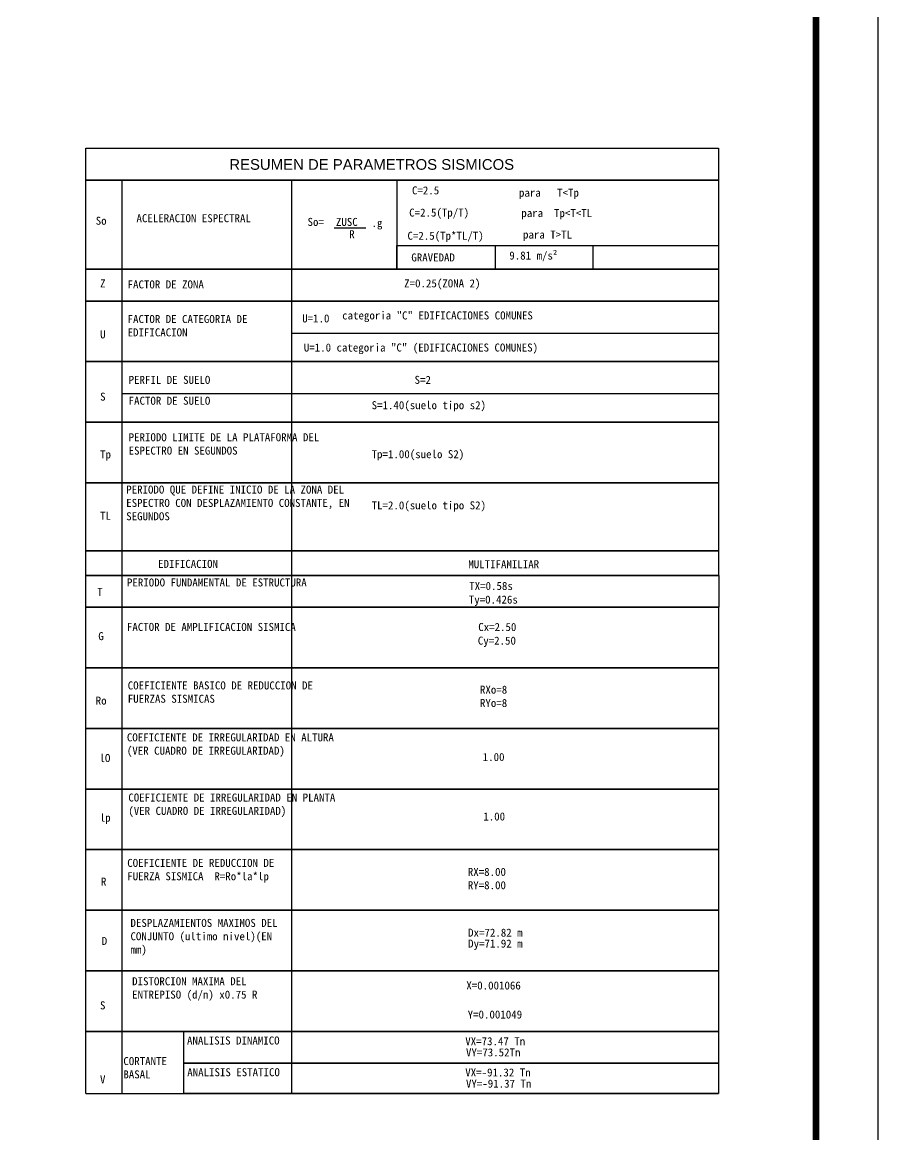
# Model space of a CAD drawing. Header units: millimetres. Extents: x 0 to 86.9, y -0.5 to 29.7.
# Drawn here: x 35.83 to 42, y 13.88 to 21.91 of the extents above; entities that cross this region are included whole.
import ezdxf

# ---------------------------------------------------------------- set-up
doc = ezdxf.new("R2010")
doc.units = ezdxf.units.MM
for name, color, linetype in [('.D1 Texto', 7, 'Continuous'), ('.N1 Cuadros', 253, 'Continuous'), ('00 AR_Muro Bajo', 7, 'Continuous'), ('MEMBR', 250, 'Continuous')]:
    doc.layers.add(name, color=color, linetype=linetype)
doc.styles.add('ARIAL', font='arial')
doc.styles.get("Standard").update_dxf_attribs({"font": 'SimKai'})

# ---------------------------------------------------------------- blocks, each defined once
blk = doc.blocks.new('PLT_418')
at = {"layer": '.N1 Cuadros'}
for p, q in [((2496.153778580232, 1422.7751120784458), (2496.411433674162, 1422.7751120784458)), ((2496.411433674162, 1422.7751120784458), (2496.411433674162, 1420.1547695078023)), ((2498.394742672647, 1422.7751120784458), (2498.394742672647, 1422.1338547490743)), ((2497.94317061606, 1422.430732334916), (2498.1717949011318, 1422.430732334916)), ((2497.6353294083237, 1421.672611203306), (2500.716150666694, 1421.672611203306)), ((2496.411433674162, 1421.235495336209), (2500.716150666694, 1421.235495336209)), ((2496.411433674162, 1420.1547695078023), (2496.411433674162, 1416.1845351859222)), ((2498.141730974488, 1419.924147734918), (2498.6481325406526, 1419.924147734918)), ((2499.154534106817, 1419.924147734918), (2499.6609356729814, 1419.924147734918)), ((2500.167337239146, 1419.924147734918), (2500.6737388053107, 1419.924147734918)), ((2496.153778580232, 1416.1845351859222), (2500.716150666694, 1416.1845351859222))]:
    blk.add_line(p, q, dxfattribs=at)
for points in [[(2496.153778580232, 1423.00573385133), (2500.716150666694, 1423.00573385133), (2500.716150666694, 1422.7751120784458), (2496.153778580232, 1422.7751120784458)], [(2496.153778580232, 1422.7751120784458), (2500.716150666694, 1422.7751120784458), (2500.716150666694, 1422.1338547490743), (2496.153778580232, 1422.1338547490743)], [(2496.153778580232, 1422.1338547490743), (2500.716150666694, 1422.1338547490743), (2500.716150666694, 1421.90323297619), (2496.153778580232, 1421.90323297619)], [(2496.153778580232, 1421.90323297619), (2500.716150666694, 1421.90323297619), (2500.716150666694, 1421.4661171090931), (2496.153778580232, 1421.4661171090931)], [(2496.153778580232, 1421.4661171090931), (2500.716150666694, 1421.4661171090931), (2500.716150666694, 1421.0290012419962), (2496.153778580232, 1421.0290012419962)], [(2496.153778580232, 1421.0290012419962), (2500.716150666694, 1421.0290012419962), (2500.716150666694, 1420.5918853748992), (2496.153778580232, 1420.5918853748992)], [(2496.153778580232, 1420.5918853748992), (2500.716150666694, 1420.5918853748992), (2500.716150666694, 1420.1000554942552), (2496.153778580232, 1420.1000554942552)], [(2496.153778580232, 1420.1000554942552), (2500.716150666694, 1420.1000554942552), (2500.716150666694, 1419.924147734918), (2496.153778580232, 1419.924147734918)], [(2496.153778580232, 1419.924147734918), (2500.717415645638, 1419.924147734918), (2500.717415645638, 1419.6935259620338), (2496.153778580232, 1419.6935259620338)], [(2496.153778580232, 1419.6935259620338), (2500.716150666694, 1419.6935259620338), (2500.716150666694, 1419.2564100949373), (2496.153778580232, 1419.2564100949373)], [(2496.153778580232, 1419.2564100949373), (2500.716150666694, 1419.2564100949373), (2500.716150666694, 1418.81929422784), (2496.153778580232, 1418.81929422784)], [(2496.153778580232, 1418.81929422784), (2500.716150666694, 1418.81929422784), (2500.716150666694, 1418.382178360743), (2496.153778580232, 1418.382178360743)], [(2496.153778580232, 1418.382178360743), (2500.716150666694, 1418.382178360743), (2500.716150666694, 1417.945062493646), (2496.153778580232, 1417.945062493646)], [(2496.153778580232, 1417.945062493646), (2500.716150666694, 1417.945062493646), (2500.716150666694, 1417.507946626549), (2496.153778580232, 1417.507946626549)], [(2496.153778580232, 1417.507946626549), (2500.716150666694, 1417.507946626549), (2500.716150666694, 1417.070830759452), (2496.153778580232, 1417.070830759452)], [(2496.153778580232, 1417.070830759452), (2500.716150666694, 1417.070830759452), (2500.716150666694, 1416.633714892355), (2496.153778580232, 1416.633714892355)], [(2496.85983374837, 1416.633714892355), (2500.716150666694, 1416.633714892355), (2500.716150666694, 1416.403093119471), (2496.85983374837, 1416.403093119471)], [(2496.859347462494, 1416.403093119471), (2500.716150666694, 1416.403093119471), (2500.716150666694, 1416.1845351859222), (2496.859347462494, 1416.1845351859222)]]:
    blk.add_lwpolyline(points, close=True, dxfattribs=at)
for points in [[(2496.8437138693394, 1422.7751120784458), (2497.6353294083237, 1422.7751120784458), (2497.6353294083237, 1416.1845351859222)], [(2498.394742672647, 1422.1338547490743), (2498.394742672647, 1422.3037202190437), (2500.716150666694, 1422.3037202190437)], [(2498.394742672647, 1422.3037202190437), (2499.1037048652775, 1422.3037202190437), (2499.1037048652775, 1422.1338547490743), (2499.8126670579077, 1422.1338547490743), (2499.8126670579077, 1422.3037202190437)], [(2496.153778580232, 1416.1845351859222), (2496.153778580232, 1416.633714892355), (2500.716150666694, 1416.633714892355), (2500.716150666694, 1416.1845351859222)]]:
    blk.add_lwpolyline(points, dxfattribs=at)
at = {"layer": '.D1 Texto', "insert": (2497.18733903476, 1422.927490446322), "char_height": 0.0769393149794632, "width": 3.14558800549538, "attachment_point": 1, "style": 'ARIAL'}
blk.add_mtext('RESUMEN DE PARAMETROS SISMICOS', dxfattribs=at)
at = {"layer": '.D1 Texto', "char_height": 0.0577499586845577, "attachment_point": 1}
for s, insert, width in [('C=2.5', (2498.5048374662624, 1422.7307365356926), 1.130516829001574), ('para   T<Tp', (2499.276572844102, 1422.7140189887457), 1.130516829001574), ('C=2.5(Tp/T)', (2498.4846486565702, 1422.5705976046909), 1.130516829001574), ('para  Tp<T<TL', (2499.2934974995824, 1422.5670201222094), 1.130516829001574), ('So', (2496.224221081896, 1422.5116582835815), 1.130516829001574), ('ACELERACION ESPECTRAL', (2496.5179652426855, 1422.5300034307), 1.130516829001574), ('So=', (2497.751669331178, 1422.5031417316507), 1.130516829001574), ('ZUSC', (2497.9563225830793, 1422.5031417316507), 1.130516829001574), ('.g', (2498.213240442439, 1422.4962928501839), 1.130516829001574), ('R', (2498.0523465626793, 1422.4146735392885), 1.130516829001574), ('C=2.5(Tp*TL/T)', (2498.472329414384, 1422.4034278541133), 1.130516829001574), ('para T>TL', (2499.305721391597, 1422.4121476811267), 1.130516829001574), ('GRAVEDAD', (2498.50006011565, 1422.2468224505644), 1.130516829001574), ('9.81 m/s²', (2499.206817763805, 1422.2606759432788), 1.130516829001574), ('Z', (2496.2558349072715, 1422.0598351891733), 1.130516829001574), ('FACTOR DE ZONA', (2496.4539757424445, 1422.0522068067096), 1.130516829001574), ('Z=0.25(ZONA 2)', (2498.448701334823, 1422.0598351891733), 1.130516829001574), ('FACTOR DE CATEGORIA DE EDIFICACION', (2496.4539757424445, 1421.8025242453593), 1.130516829001574), ('U=1.0 ', (2497.713151040142, 1421.806925915291), 1.130516829001574), ('categoria "C" EDIFICACIONES COMUNES  ', (2498.001292899413, 1421.8284957595704), 2.60460579098516), ('U', (2496.2558349072715, 1421.6915901965447), 1.130516829001574), ('U=1.0 categoria "C" (EDIFICACIONES COMUNES)', (2497.7248918246196, 1421.596824846754), 3.997917803254993), ('PERFIL DE SUELO', (2496.4613399540403, 1421.3635682146462), 1.130516829001574), ('S=2', (2498.523484474503, 1421.3635682146462), 1.130516829001574), ('S', (2496.2558349072715, 1421.2422261891481), 1.130516829001574), ('FACTOR DE SUELO', (2496.4613399540403, 1421.2128464908503), 1.130516829001574), ('S=1.40(suelo tipo s2)', (2498.2138443268595, 1421.1807815731056), 1.6486379052988989), ('PERIODO LIMITE DE LA PLATAFORMA DEL ESPECTRO EN SEGUNDOS', (2496.4613399540403, 1420.94921985429), 1.584885763282575), ('Tp', (2496.2558349072715, 1420.8256397749026), 1.130516829001574), ('Tp=1.00(suelo S2)', (2498.2138443268595, 1420.8272866278537), 1.130516829001574), ('PERIODO QUE DEFINE INICIO DE LA ZONA DEL ESPECTRO CON DESPLAZAMIENTO CONSTANTE, EN SEGUNDOS', (2496.4440199822607, 1420.5717798079665), 1.6522592411183865), ('TL=2.0(suelo tipo S2)', (2498.2138443268595, 1420.4580348822835), 1.130516829001574), ('TL', (2496.2558349072715, 1420.382627939616), 1.130516829001574), ('EDIFICACION ', (2496.6736784297823, 1420.0355861559603), 0.6817413322749342), ('MULTIFAMILIAR', (2498.9110821829677, 1420.0333779277732), 0.6817413322749342), ('T', (2496.2350136081077, 1419.833887055656), 1.130516829001574), ('PERIODO FUNDAMENTAL DE ESTRUCTURA', (2496.4492940490127, 1419.9015637518576), 2.0277434498418065), ('TX=0.58s', (2498.917864758516, 1419.8765488818296), 0.6817413322749342), ('Ty=0.426s', (2498.914692776137, 1419.778135257606), 0.6817413322749342), ('G', (2496.2425621633693, 1419.514216608042), 1.130516829001574), ('FACTOR DE AMPLIFICACION SISMICA', (2496.4490874569738, 1419.580720061266), 1.5935659661650174), ('Cx=2.50 ', (2498.9827346586762, 1419.5802932939234), 0.6817413322749342), ('Cy=2.50', (2498.979562676297, 1419.4818796696998), 0.6817413322749342), ('COEFICIENTE BASICO DE REDUCCION DE FUERZAS SISMICAS', (2496.4549101741272, 1419.1586847697833), 1.5935659661650174), ('Ro', (2496.224007019951, 1419.0490570831469), 1.130516829001574), ('COEFICIENTE DE IRREGULARIDAD EN ALTURA (VER CUADRO DE IRREGULARIDAD)', (2496.4487314830003, 1418.783894652209), 1.5935659661650174), ('lO', (2496.2512994174367, 1418.6345367401202), 1.130516829001574), ('1.00', (2499.015026583499, 1418.6419852822435), 0.6817413322749342), ('COEFICIENTE DE IRREGULARIDAD EN PLANTA (VER CUADRO DE IRREGULARIDAD)', (2496.4591596134474, 1418.3497233705982), 1.5935659661650174), ('lp', (2496.253330376094, 1418.2044148460989), 1.130516829001574), ('1.00', (2499.019142532578, 1418.2128172802747), 0.6817413322749342), ('COEFICIENTE DE REDUCCION DE FUERZA SISMICA  R=Ro*la*lp', (2496.451445784555, 1417.8778760262892), 1.130516829001574), ('R', (2496.261759331275, 1417.7428593164298), 1.130516829001574), ('DESPLAZAMIENTOS MAXIMOS DEL CONJUNTO (ultimo nivel)(EN mm)', (2496.4747779715744, 1417.444953447314), 1.130516829001574), ('Dx=72.82 m', (2498.909766350599, 1417.3746782615885), 1.1371247154996507), ('D', (2496.2675788700885, 1417.314747449943), 1.130516829001574), ('Dy=71.92 m', (2498.909766350599, 1417.296024407693), 1.1123400851021794), ('DISTORCION MAXIMA DEL ENTREPISO (d/n) x0.75 R', (2496.486773023177, 1417.0238447338277), 1.130516829001574), ('X=0.001066', (2498.8968336889748, 1416.9935075557212), 0.6817413322749342), ('S', (2496.254836908807, 1416.8500537174148), 1.130516829001574), ('Y=0.001049', (2498.906368706147, 1416.7839917822673), 0.6817413322749342), ('ANALISIS DINAMICO', (2496.8825016625265, 1416.5964024157508), 0.6959866479298914), ('VX=73.47 Tn', (2498.8891834268634, 1416.5913609314682), 0.9644457583632099), ('VY=73.52Tn', (2498.894205202574, 1416.5108606988063), 0.7755930760449777), ('CORTANTE BASAL', (2496.423393764034, 1416.4481833324014), 0.4273208528300524), ('V', (2496.254836908807, 1416.3151135152227), 1.130516829001574), ('ANALISIS ESTATICO', (2496.8841925389047, 1416.367503136192), 0.7221903053707617), ('VX=-91.32 Tn', (2498.8891834268634, 1416.3658588084907), 1.0000335623773404), ('VY=-91.37 Tn', (2498.894205202574, 1416.2853585758282), 1.213811592656642)]:
    blk.add_mtext(s, dxfattribs=dict(at, insert=insert, width=width))
for s, insert in [('RXo=8', (2498.9951113934226, 1419.1280767513406)), ('RYo=8', (2498.9951113934226, 1419.0318075702135)), ('RX=8.00', (2498.907522443224, 1417.8132899661343)), ('RY=8.00', (2498.907522443224, 1417.7170207850072))]:
    blk.add_mtext(s, dxfattribs=dict(at, insert=insert))

msp = doc.modelspace()

# ---------------------------------------------------------------- linework, layer by layer
at = {"color": 6}
msp.add_lwpolyline([(-0.0024369360853598, 29.700070743851256), (41.99756306391464, 29.700070743851256), (41.99756306391464, 7.07445963144e-05), (-0.0024369360853598, 7.07445963144e-05)], close=True, dxfattribs=at)
at = {"layer": 'MEMBR', "color": 7, "ltscale": 0.025, "const_width": 0.0499405469678974}
msp.add_lwpolyline([(0.5524621221179586, 29.362571660112962), (41.55246212211796, 29.362571660112962), (41.55246212211796, 0.6625716608580206), (0.5524621221179586, 0.6625716608580206)], close=True, dxfattribs=at)

# ---------------------------------------------------------------- block references
at = {"layer": '00 AR_Muro Bajo', "color": 3}
msp.add_blockref('PLT_418', (-2459.8661960775935, -1402.0070207954425), dxfattribs=at)

doc.saveas('drawing.dxf')
